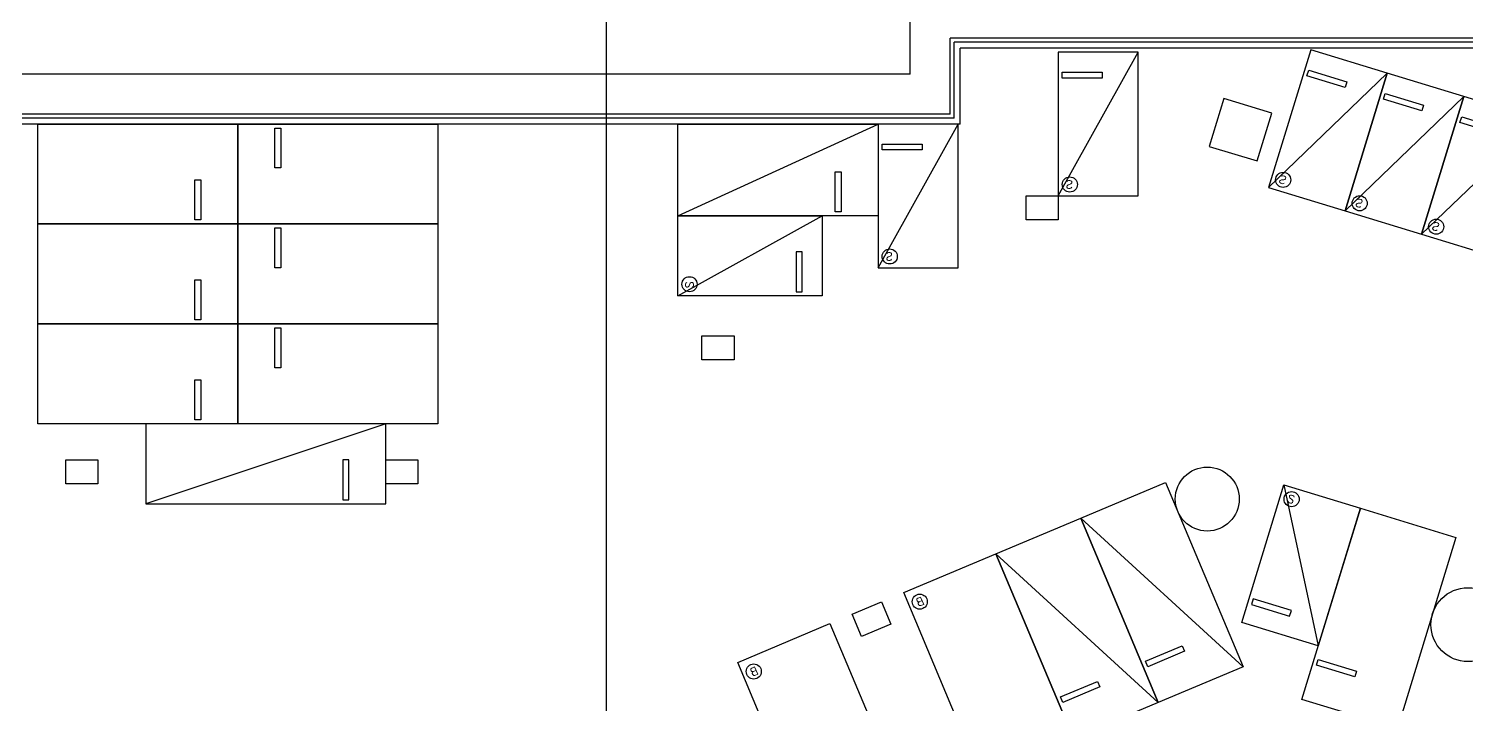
# Model space of a CAD drawing. Header units: millimetres. Extents: x -7614 to 421357, y 85218 to 341757.
# Drawn here: x 306895 to 342819, y 239114 to 256010 of the extents above; entities that cross this region are included whole.
import ezdxf

# ---------------------------------------------------------------- set-up
doc = ezdxf.new("R2010")
doc.units = ezdxf.units.MM
doc.header["$LTSCALE"] = 600
doc.header["$MEASUREMENT"] = 0
doc.layers.add('e-plan', color=9, linetype='CONTINUOUS')
doc.layers.add('e-room-box', color=7, linetype='CONTINUOUS')
doc.styles.add('kiahn', font='romans.shx', dxfattribs={"bigfont": 'cadhs.shx'})

msp = doc.modelspace()

# ---------------------------------------------------------------- linework, layer by layer
at = {"layer": 'e-plan'}
for p, q in [((328920, 254877), (328920, 256777)), ((344920, 255777), (329920, 255777)), ((329920, 253877), (329920, 255777)), ((344820, 255677), (330020, 255677)), ((330020, 253777), (330020, 255677)), ((344670, 255527), (330170, 255527)), ((330170, 253627), (330170, 255527)), ((332620, 251827), (334620, 255427)), ((332620, 255427), (332620, 251827)), ((334620, 255427), (332620, 255427)), ((334620, 251827), (334620, 255427)), ((338933, 255482), (337880, 252039)), ((340845, 254897), (338933, 255482)), ((328920, 254877), (180670, 254877)), ((332720, 254777), (332720, 254927)), ((332720, 254927), (333720, 254927)), ((333720, 254777), (332720, 254777)), ((333720, 254927), (333720, 254777)), ((337880, 252039), (340845, 254897)), ((338838, 254831), (338882, 254974)), ((339794, 254538), (338838, 254831)), ((338882, 254974), (339838, 254682)), ((340845, 254897), (339793, 251454)), ((339793, 251454), (340845, 254897)), ((342758, 254312), (340845, 254897)), ((339838, 254682), (339794, 254538)), ((340751, 254246), (340795, 254389)), ((340795, 254389), (341751, 254097)), ((339793, 251454), (342758, 254312)), ((341707, 253954), (340751, 254246)), ((341705, 250869), (342758, 254312)), ((342758, 254312), (341705, 250869)), ((341751, 254097), (341707, 253954)), ((344670, 253727), (342758, 254312)), ((330020, 253777), (179570, 253777)), ((330170, 253627), (231220, 253627)), ((329920, 253877), (250970, 253877)), ((307120, 251127), (307120, 253627)), ((307120, 253627), (312120, 253627)), ((312120, 253627), (312120, 251127)), ((312120, 251127), (312120, 253627)), ((312120, 253627), (317120, 253627)), ((317120, 253627), (317120, 251127)), ((323120, 251327), (328120, 253627)), ((323120, 251327), (323120, 253627)), ((323120, 253627), (328120, 253627)), ((328120, 250027), (330120, 253627)), ((328120, 253627), (328120, 250027)), ((330120, 253627), (328120, 253627)), ((328120, 253627), (328120, 251327)), ((330120, 250027), (330120, 253627)), ((341705, 250869), (344670, 253727)), ((342663, 253661), (342707, 253805)), ((343620, 253369), (342663, 253661)), ((342707, 253805), (343664, 253512)), ((313045, 253527), (313195, 253527)), ((313045, 252527), (313045, 253527)), ((313195, 253527), (313195, 252527)), ((328220, 252977), (328220, 253127)), ((328220, 253127), (329220, 253127)), ((329220, 252977), (328220, 252977)), ((329220, 253127), (329220, 252977)), ((311045, 251227), (311045, 252227)), ((311045, 252227), (311195, 252227)), ((311195, 252227), (311195, 251227)), ((313195, 252527), (313045, 252527)), ((327045, 251427), (327045, 252427)), ((327045, 252427), (327195, 252427)), ((327195, 252427), (327195, 251427)), ((337880, 252039), (339793, 251454)), ((332620, 251827), (334620, 251827)), ((307120, 248627), (307120, 251127)), ((307120, 251127), (312120, 251127)), ((312120, 251127), (307120, 251127)), ((311195, 251227), (311045, 251227)), ((312120, 251127), (312120, 248627)), ((317120, 251127), (312120, 251127)), ((312120, 248627), (312120, 251127)), ((312120, 251127), (317120, 251127)), ((317120, 251127), (317120, 248627)), ((323120, 249327), (326720, 251327)), ((328120, 251327), (323120, 251327)), ((323120, 249327), (323120, 251327)), ((323120, 251327), (326720, 251327)), ((326720, 251327), (326720, 249327)), ((327195, 251427), (327045, 251427)), ((339793, 251454), (341705, 250869)), ((313045, 251027), (313195, 251027)), ((313045, 250027), (313045, 251027)), ((313195, 251027), (313195, 250027)), ((341705, 250869), (343618, 250285)), ((326220, 250427), (326070, 250427)), ((326070, 250427), (326070, 249427)), ((326220, 249427), (326220, 250427)), ((311045, 248727), (311045, 249727)), ((311045, 249727), (311195, 249727)), ((311195, 249727), (311195, 248727)), ((313195, 250027), (313045, 250027)), ((328120, 250027), (330120, 250027)), ((326720, 249327), (323120, 249327)), ((326070, 249427), (326220, 249427)), ((307120, 246127), (307120, 248627)), ((307120, 248627), (312120, 248627)), ((312120, 248627), (307120, 248627)), ((311195, 248727), (311045, 248727)), ((312120, 248627), (312120, 246127)), ((317120, 248627), (312120, 248627)), ((312120, 246127), (312120, 248627)), ((312120, 248627), (317120, 248627)), ((317120, 248627), (317120, 246127)), ((313045, 248527), (313195, 248527)), ((313045, 247527), (313045, 248527)), ((313195, 248527), (313195, 247527)), ((313195, 247527), (313045, 247527)), ((311045, 246227), (311045, 247227)), ((311045, 247227), (311195, 247227)), ((311195, 247227), (311195, 246227)), ((312120, 246127), (307120, 246127)), ((315820, 246127), (309820, 244127)), ((315820, 246127), (309820, 246127)), ((309820, 246127), (309820, 244127)), ((311195, 246227), (311045, 246227)), ((317120, 246127), (312120, 246127)), ((315820, 244127), (315820, 246127)), ((314895, 245227), (314745, 245227)), ((314745, 245227), (314745, 244227)), ((314895, 244227), (314895, 245227)), ((333185, 243769), (335305, 244661)), ((335305, 244661), (337244, 240053)), ((337207, 241161), (338260, 244603)), ((338260, 244603), (339120, 240576)), ((338260, 244603), (340173, 244019)), ((309820, 244127), (315820, 244127)), ((314745, 244227), (314895, 244227)), ((338711, 239237), (340173, 244019)), ((340173, 244019), (339120, 240576)), ((340173, 244019), (342563, 243288)), ((331065, 242877), (333185, 243769)), ((333185, 243769), (337244, 240053)), ((333185, 243769), (335124, 239161)), ((335124, 239161), (333185, 243769)), ((342563, 243288), (341101, 238506)), ((328761, 241907), (331065, 242877)), ((331065, 242877), (335124, 239161)), ((331065, 242877), (333043, 238176)), ((333005, 238268), (331065, 242877)), ((330739, 237207), (328761, 241907)), ((337493, 241753), (337449, 241609)), ((337449, 241609), (338406, 241317)), ((338449, 241461), (337493, 241753)), ((338406, 241317), (338449, 241461)), ((324613, 240162), (326917, 241131)), ((326917, 241131), (328896, 236431)), ((339120, 240576), (337207, 241161)), ((334800, 240190), (335721, 240578)), ((335779, 240440), (334858, 240052)), ((335721, 240578), (335779, 240440)), ((326591, 235461), (324613, 240162)), ((334858, 240052), (334800, 240190)), ((337244, 240053), (335124, 239161)), ((339077, 240092), (339121, 240236)), ((340033, 239800), (339077, 240092)), ((339121, 240236), (340077, 239944)), ((332680, 239298), (333601, 239686)), ((333601, 239686), (333660, 239548)), ((340077, 239944), (340033, 239800)), ((332738, 239160), (332680, 239298)), ((333660, 239548), (332738, 239160)), ((335124, 239161), (333005, 238268)), ((341101, 238506), (338711, 239237))]:
    msp.add_line(p, q, dxfattribs=at)
at = {"layer": 'e-plan', "ltscale": 0.5}
for p, q in [((336764, 254263), (336398, 253067)), ((337959, 253897), (336764, 254263)), ((337594, 252702), (337959, 253897)), ((336398, 253067), (337594, 252702)), ((331820, 251827), (332620, 251827)), ((331820, 251227), (331820, 251827)), ((332620, 251827), (332620, 251227)), ((332620, 251227), (331820, 251227)), ((323720, 248327), (324520, 248327)), ((323720, 247727), (323720, 248327)), ((324520, 248327), (324520, 247727)), ((324520, 247727), (323720, 247727)), ((307820, 245227), (308620, 245227)), ((307820, 244627), (307820, 245227)), ((308620, 245227), (308620, 244627)), ((315820, 245227), (316620, 245227)), ((315820, 244627), (315820, 245227)), ((316620, 245227), (316620, 244627)), ((308620, 244627), (307820, 244627)), ((316620, 244627), (315820, 244627)), ((327470, 241364), (328208, 241674)), ((328208, 241674), (328440, 241121)), ((327703, 240811), (327470, 241364)), ((328440, 241121), (327703, 240811))]:
    msp.add_line(p, q, dxfattribs=at)
at = {"layer": 'e-plan', "lineweight": -3}
for centre in [(332912, 252115), (338243, 252229), (340156, 251644), (342069, 251059), (328412, 250315), (323408, 249619), (338455, 244243)]:
    msp.add_circle(centre, 189, dxfattribs=at)
at = {"layer": 'e-plan'}
for centre, radius in [((336347, 244247), 800), ((329162, 241680), 189), ((325014, 239934), 189)]:
    msp.add_circle(centre, radius, dxfattribs=at)
at = {"layer": 'e-plan', "ltscale": 0.5}
msp.add_circle((342863, 241105), 925, dxfattribs=at)
at = {"layer": 'e-room-box'}
msp.add_line((321331, 232568), (321331, 264432), dxfattribs=at)

# ---------------------------------------------------------------- texts
at = {"layer": 'e-plan', "lineweight": -3, "style": 'kiahn', "text_generation_flag": 4}
for p in [(332813, 252216), (328313, 250416)]:
    msp.add_text('S', height=200, dxfattribs=at).set_placement(p)
for p in [(338178, 252355), (340091, 251770), (342004, 251185)]:
    msp.add_text('S', height=200, rotation=343.0016, dxfattribs=at).set_placement(p)
at = {"layer": 'e-plan', "lineweight": -3, "style": 'kiahn'}
for rotation, p in [(90, (323510, 249520)), (343.0016, (338330, 244175))]:
    msp.add_text('S', height=200, rotation=rotation, dxfattribs=at).set_placement(p)
at = {"layer": 'e-plan', "style": 'kiahn', "text_generation_flag": 4}
for p in [(329293, 241625), (325145, 239879)]:
    msp.add_text('B', height=200, rotation=202.8243, dxfattribs=at).set_placement(p)

doc.saveas('drawing.dxf')
